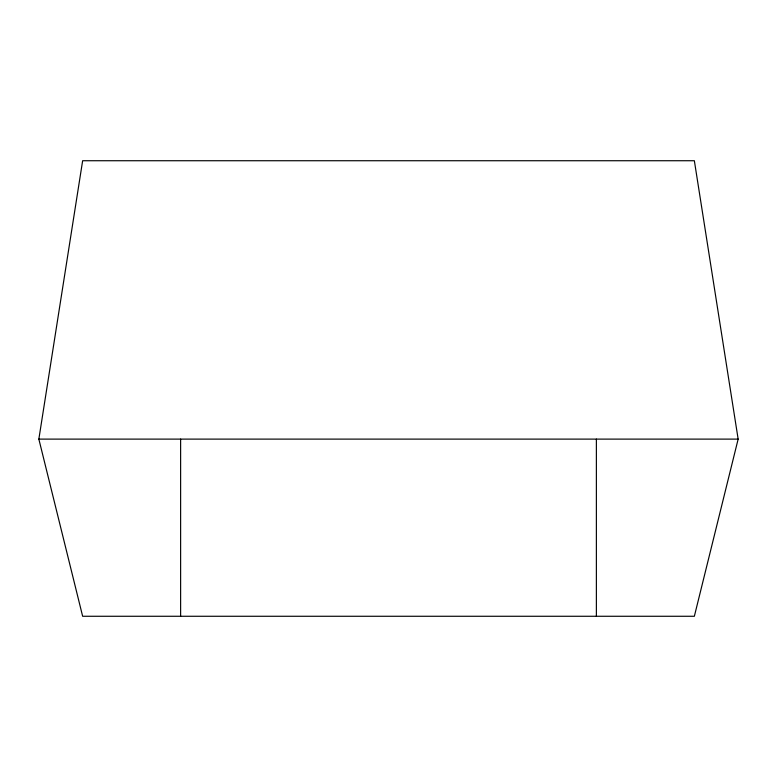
<?xml version="1.0" encoding="UTF-8"?>
<svg xmlns="http://www.w3.org/2000/svg" width="777" height="777" viewBox="0 0 777 777"><rect width="100%" height="100%" fill="white"/><g stroke="black" fill="none" stroke-linecap="round" stroke-linejoin="round"><path stroke-width="1.17" d="M38.85 439.112L82.644 160.732L694.356 160.732L738.15 439.112L694.356 616.268L82.644 616.268L38.85 439.112L738.15 439.112M596.377 439.112L596.377 616.268M180.623 439.112L180.623 616.268"/></g></svg>
